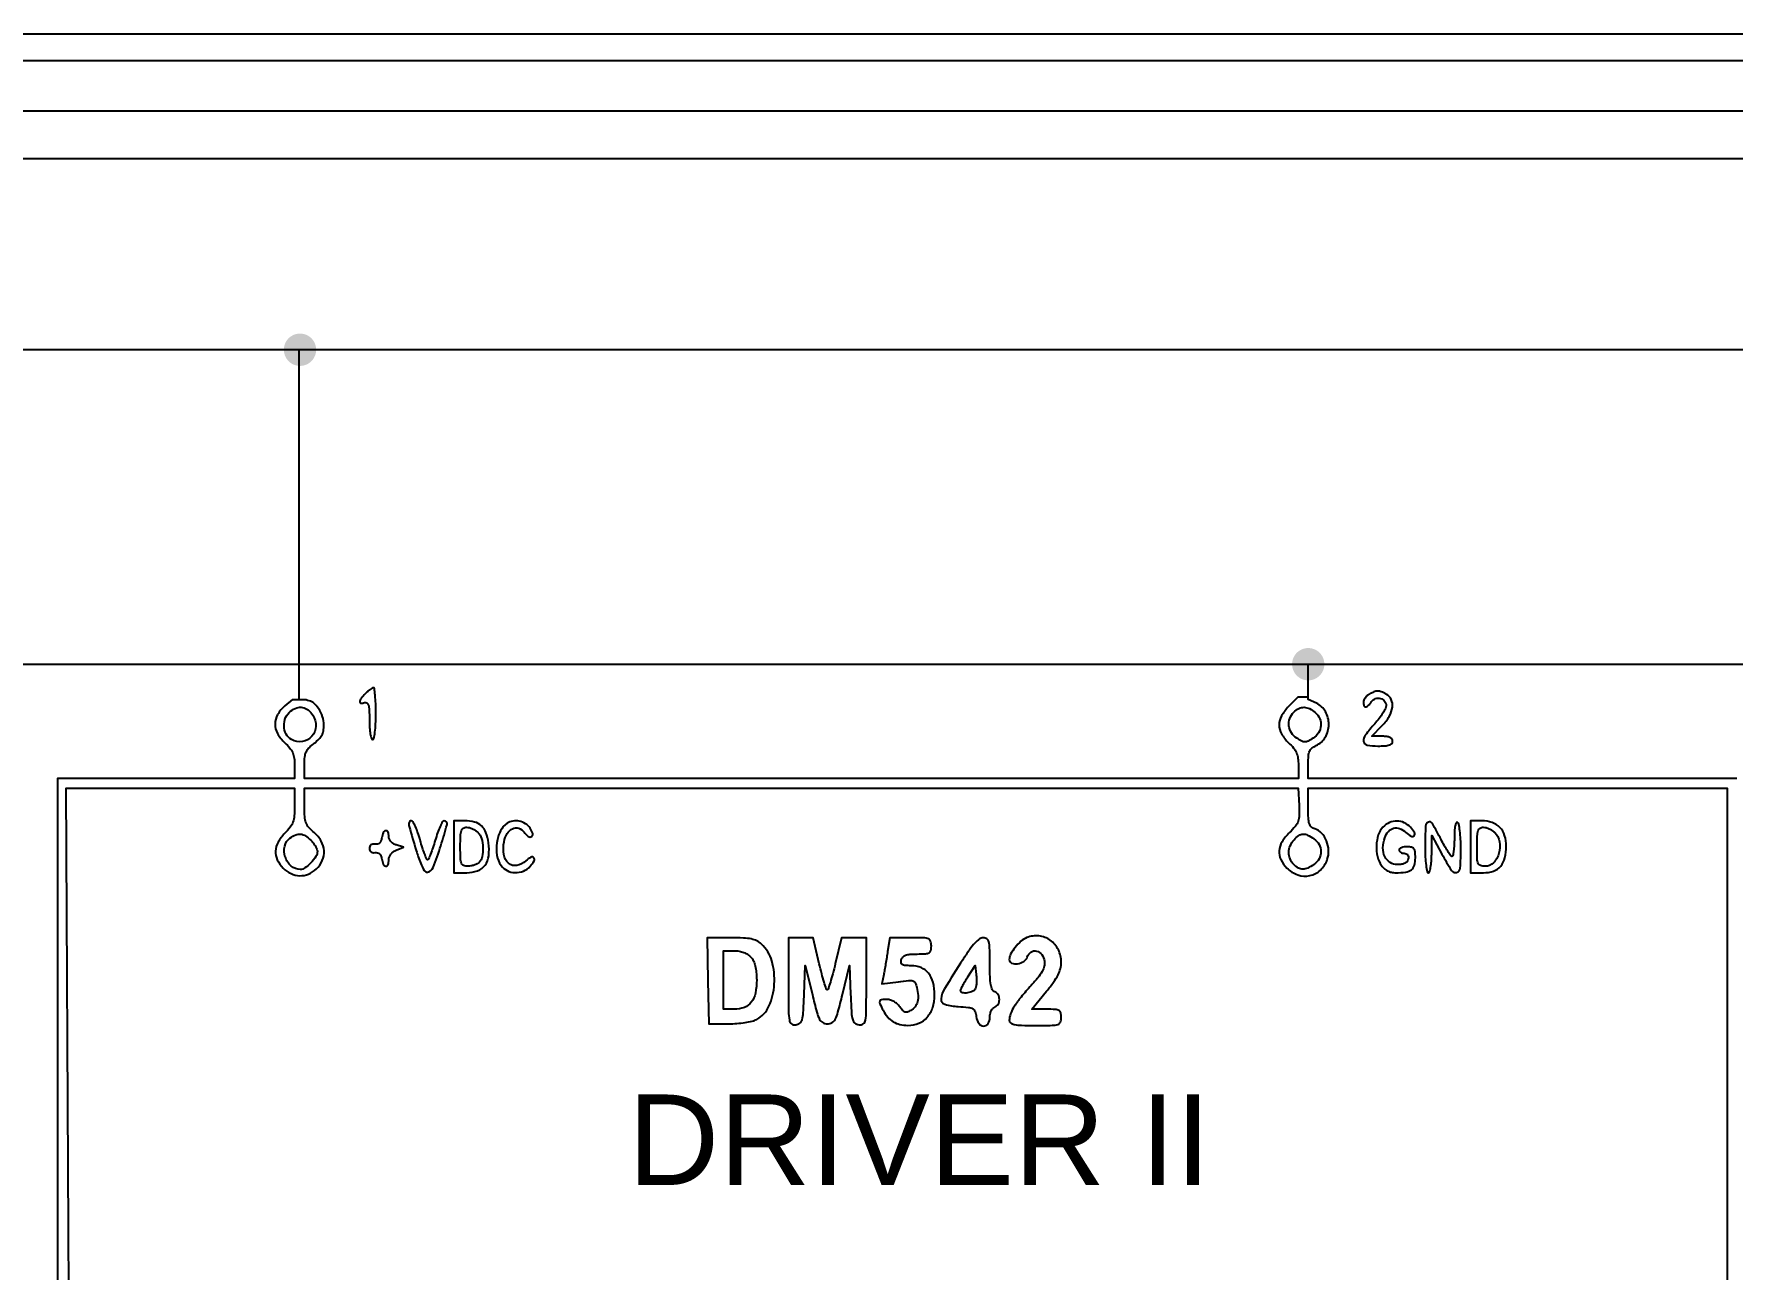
# Model space of a CAD drawing. Header units: millimetres. Extents: x 42961 to 43381, y 28224 to 28521.
# Drawn here: x 43203.65 to 43250.6, y 28359.36 to 28393.5 of the extents above; entities that cross this region are included whole.
import ezdxf

# ---------------------------------------------------------------- set-up
doc = ezdxf.new("R2010")
doc.units = ezdxf.units.MM
doc.layers.add('PDF_Rellenos sólidos', color=1, linetype='Continuous')
doc.styles.get("Standard").update_dxf_attribs({"font": 'arial.ttf'})

msp = doc.modelspace()

# ---------------------------------------------------------------- hatches: boundary and pattern name
at = {"layer": 'PDF_Rellenos sólidos', "true_color": 0x800000, "transparency": 33554559}
msp.add_hatch(color=16, dxfattribs=at).paths.add_polyline_path([(43211.456, 28384.771, 0.414668), (43211.01, 28385.217), (43211.01, 28385.217, 0.414668), (43210.564, 28384.771), (43210.564, 28384.771, 0.414668), (43211.01, 28384.324), (43211.01, 28384.324, 0.414668)])
at = {"layer": 'PDF_Rellenos sólidos', "transparency": 33554559}
msp.add_hatch(color=0, dxfattribs=at).paths.add_polyline_path([(43239.331, 28376.078, 0.414668), (43238.885, 28376.525), (43238.885, 28376.525, 0.414668), (43238.439, 28376.078), (43238.439, 28376.078, 0.414668), (43238.885, 28375.632), (43238.885, 28375.632, 0.414668)])

# ---------------------------------------------------------------- linework, layer by layer
at = {"color": 30}
for p, q in [((43096.689, 28393.499), (43279.596, 28393.499)), ((43094.142, 28392.767), (43275.911, 28392.767)), ((43091.595, 28391.377), (43273.3, 28391.377)), ((43089.049, 28390.055), (43270.572, 28390.055))]:
    msp.add_line(p, q, dxfattribs=at)
at = {"color": 1}
for p, q in [((43298.268, 28384.77), (43039.802, 28384.77)), ((43210.991, 28375.1), (43210.991, 28384.77))]:
    msp.add_line(p, q, dxfattribs=at)
for p, q in [((43067.696, 28376.078), (43326.024, 28376.078)), ((43238.885, 28375.102), (43238.885, 28376.078)), ((43210.8, 28375.1), (43211.182, 28375.1)), ((43238.609, 28375.173), (43238.885, 28375.173))]:
    msp.add_line(p, q)
for points in [[(43210.8, 28375.1), (43210.593, 28374.925, 0.084536), (43210.39, 28374.686, 0.134286), (43210.319, 28374.428, 0.129644), (43210.389, 28374.164, 0.07608), (43210.593, 28373.906, -0.033131), (43210.728, 28373.762, -0.069335), (43210.808, 28373.631, -0.069397), (43210.849, 28373.483, -0.033242), (43210.862, 28373.286), (43210.862, 28372.918), (43207.584, 28372.918), (43204.305, 28372.918), (43204.306, 28347.157), (43204.307, 28321.396), (43221.161, 28321.336, 0.000121), (43228.084, 28321.314, 0.000124), (43234.949, 28321.294, 0.00012), (43240.906, 28321.28, 0.000523), (43244.432, 28321.277), (43250.848, 28321.277)], [(43238.609, 28375.173), (43238.344, 28374.908, 0.066978), (43238.146, 28374.648, 0.1302), (43238.08, 28374.398, 0.133545), (43238.147, 28374.153, 0.072225), (43238.344, 28373.906, -0.033131), (43238.479, 28373.762, -0.069335), (43238.559, 28373.631, -0.069397), (43238.601, 28373.483, -0.033242), (43238.614, 28373.286), (43238.614, 28372.918), (43224.873, 28372.918), (43211.131, 28372.918), (43211.131, 28373.305, -0.026538), (43211.143, 28373.519, -0.081312), (43211.181, 28373.658, -0.089495), (43211.259, 28373.77, -0.036633), (43211.401, 28373.892, 0.036256), (43211.533, 28374.006, 0.07611), (43211.614, 28374.115, 0.079301), (43211.656, 28374.24, 0.042226), (43211.67, 28374.403, 0.08336), (43211.632, 28374.628, 0.064383), (43211.521, 28374.851, 0.069973), (43211.372, 28375.018, 0.177198), (43211.221, 28375.074, -0.302029), (43211.182, 28375.1, -0.00127)], [(43250.738, 28372.918), (43244.811, 28372.918), (43238.883, 28372.918), (43238.883, 28373.324, -0.019123), (43238.892, 28373.547, -0.083568), (43238.923, 28373.675, -0.121394), (43238.988, 28373.76, -0.062602), (43239.103, 28373.831, 0.155866), (43239.358, 28374.062, 0.130361), (43239.454, 28374.415, 0.131106), (43239.362, 28374.768, 0.158323), (43239.11, 28374.999), (43238.885, 28375.102), (43238.885, 28375.173)], [(43204.634, 28354.834, 0.000386), (43204.61, 28360.457), (43204.548, 28372.649), (43207.705, 28372.649), (43210.862, 28372.649), (43210.862, 28372.162, -0.01903), (43210.851, 28371.886, -0.066609), (43210.815, 28371.713, -0.078121), (43210.737, 28371.57, -0.03286), (43210.593, 28371.405, 0.066673), (43210.404, 28371.158, 0.117579), (43210.332, 28370.913, 0.126256), (43210.38, 28370.674, 0.083687), (43210.544, 28370.444, 0.084831), (43210.761, 28370.29, 0.105261), (43211.002, 28370.232, 0.106723), (43211.244, 28370.277, 0.089309), (43211.462, 28370.419, 0.10196), (43211.627, 28370.653, 0.118413), (43211.674, 28370.921, 0.113931), (43211.595, 28371.189, 0.089296), (43211.401, 28371.423, -0.036438), (43211.253, 28371.567, -0.092878), (43211.176, 28371.695, -0.072606), (43211.141, 28371.86, -0.01631), (43211.131, 28372.149), (43211.131, 28372.649), (43224.868, 28372.649), (43238.604, 28372.649), (43238.631, 28372.177, -0.018282), (43238.637, 28371.897, -0.080787), (43238.608, 28371.736, -0.090436), (43238.531, 28371.6, -0.026158), (43238.367, 28371.424, 0.063299), (43238.162, 28371.17, 0.120019), (43238.082, 28370.921, 0.131486), (43238.128, 28370.679, 0.084004), (43238.295, 28370.444, 0.113078), (43238.597, 28370.255, 0.136451), (43238.93, 28370.234, 0.139087), (43239.222, 28370.387, 0.11934), (43239.411, 28370.679, 0.095971), (43239.447, 28370.933, 0.085609), (43239.39, 28371.193, 0.090771), (43239.253, 28371.406, 0.128827), (43239.064, 28371.526, -0.112701), (43238.97, 28371.581, -0.130118), (43238.916, 28371.669, -0.063565), (43238.889, 28371.821, -0.010769), (43238.883, 28372.116), (43238.883, 28372.649), (43244.676, 28372.649), (43250.469, 28372.649), (43250.469, 28361.871), (43250.469, 28351.094)]]:
    msp.add_lwpolyline(points, format="xyb")
for points in [[(43212.815, 28375.263, 0.029178), (43212.7, 28375.131, 0.143717), (43212.664, 28375.04, 0.427221), (43212.698, 28375.001, 0.103625), (43212.793, 28375.016, -0.228754), (43212.859, 28375.011, -0.193975), (43212.902, 28374.955, -0.05944), (43212.923, 28374.818, -0.008451), (43212.928, 28374.532, 0.015524), (43212.934, 28374.325, 0.025983), (43212.954, 28374.152, 0.024203), (43212.982, 28374.023, 0.339177), (43213.017, 28373.996, 0.358912), (43213.055, 28374.027, 0.01702), (43213.082, 28374.198, 0.020476), (43213.101, 28374.427, 0.010616), (43213.107, 28374.714, 0.008797), (43213.102, 28374.99, 0.014747), (43213.087, 28375.22, 0.008472), (43213.067, 28375.406, 0.399939), (43213.04, 28375.428, 0.117913), (43213.004, 28375.416, 0.021086), (43212.946, 28375.377, 0.021743), (43212.88, 28375.324, 0.018123)], [(43240.567, 28375.246, 0.055942), (43240.507, 28375.201, 0.050884), (43240.456, 28375.143, 0.054217), (43240.421, 28375.081, 0.100292), (43240.41, 28375.024, 0.083831), (43240.426, 28374.93, 0.342828), (43240.471, 28374.9, 0.18138), (43240.541, 28374.933, 0.034233), (43240.634, 28375.043, -0.147038), (43240.747, 28375.129, -0.158345), (43240.885, 28375.135, -0.165931), (43240.996, 28375.059, -0.161471), (43241.039, 28374.93, -0.118689), (43241.02, 28374.851, -0.022847), (43240.946, 28374.723, -0.023163), (43240.845, 28374.577, -0.019542), (43240.724, 28374.433, 0.021853), (43240.461, 28374.115, 0.200601), (43240.417, 28373.944, 0.320917), (43240.514, 28373.844, 0.046052), (43240.814, 28373.816, 0.016668), (43241.009, 28373.823, 0.063857), (43241.128, 28373.846, 0.12648), (43241.194, 28373.888, 0.188641), (43241.218, 28373.951, 0.156845), (43241.199, 28374.01, 0.128116), (43241.148, 28374.053, 0.079908), (43241.06, 28374.078, 0.02997), (43240.931, 28374.086), (43240.644, 28374.086), (43240.931, 28374.382, 0.059425), (43241.126, 28374.637, 0.100981), (43241.213, 28374.89, 0.138599), (43241.182, 28375.103, 0.16608), (43241.044, 28375.25, 0.02898), (43240.902, 28375.316, 0.096286), (43240.802, 28375.335, 0.098711), (43240.702, 28375.314, 0.031359)], [(43211.367, 28374.666, -0.156503), (43211.45, 28374.365, -0.171828), (43211.337, 28374.086, -0.175681), (43211.077, 28373.943, -0.162654), (43210.776, 28373.994, -0.150278), (43210.628, 28374.143, -0.113261), (43210.569, 28374.368, -0.108608), (43210.613, 28374.603, -0.128982), (43210.751, 28374.782, -0.083369), (43210.919, 28374.872, -0.128181), (43211.083, 28374.883, -0.124957), (43211.234, 28374.813, -0.077016)], [(43239.078, 28374.745, -0.105264), (43239.203, 28374.573, -0.125679), (43239.236, 28374.375, -0.12476), (43239.17, 28374.185, -0.102837), (43239.018, 28374.033, -0.024542), (43238.88, 28373.952, -0.121059), (43238.793, 28373.93, -0.121059), (43238.706, 28373.952, -0.024542), (43238.569, 28374.033, -0.10464), (43238.419, 28374.183, -0.115118), (43238.35, 28374.376, -0.116628), (43238.374, 28374.578, -0.109496), (43238.485, 28374.753, -0.081006), (43238.625, 28374.854, -0.119245), (43238.773, 28374.887, -0.113189), (43238.924, 28374.85, -0.068122)], [(43214.029, 28371.593, 0.004337), (43214.222, 28370.932, 0.022624), (43214.347, 28370.574, 0.039482), (43214.447, 28370.374, 0.315165), (43214.536, 28370.334, 0.256783), (43214.69, 28370.462, 0.015024), (43214.903, 28371.056, 0.015046), (43215.075, 28371.648, 0.490748), (43214.996, 28371.751, 0.272856), (43214.953, 28371.725, 0.018211), (43214.886, 28371.592, 0.022204), (43214.815, 28371.418, 0.014464), (43214.747, 28371.212, -0.008416), (43214.683, 28371.005, -0.013414), (43214.62, 28370.831, -0.007231), (43214.563, 28370.69, -0.30015), (43214.536, 28370.673, -0.305026), (43214.511, 28370.69, -0.007364), (43214.455, 28370.831, -0.013575), (43214.395, 28371.005, -0.008497), (43214.334, 28371.212, 0.016127), (43214.269, 28371.418, 0.024577), (43214.199, 28371.592, 0.021646), (43214.131, 28371.724, 0.26877), (43214.084, 28371.751, 0.177663), (43214.05, 28371.738, 0.132668), (43214.027, 28371.704, 0.095674), (43214.019, 28371.654, 0.058385)], [(43215.263, 28371.032), (43215.263, 28370.314), (43215.62, 28370.314, 0.089563), (43215.921, 28370.368, 0.147205), (43216.126, 28370.523, 0.129408), (43216.227, 28370.783, 0.061938), (43216.223, 28371.143, 0.056844), (43216.152, 28371.424, 0.117761), (43216.026, 28371.61, 0.122195), (43215.833, 28371.716, 0.063856), (43215.56, 28371.751), (43215.263, 28371.751)], [(43216.736, 28371.682, 0.133139), (43216.55, 28371.469, 0.07814), (43216.451, 28371.145, 0.076195), (43216.455, 28370.796, 0.11235), (43216.57, 28370.513, 0.125725), (43216.735, 28370.372, 0.109266), (43216.956, 28370.317, 0.105564), (43217.186, 28370.361, 0.110119), (43217.374, 28370.494, 0.05132), (43217.481, 28370.64, 0.31123), (43217.474, 28370.728, 0.366865), (43217.395, 28370.744, 0.055917), (43217.254, 28370.642, -0.135726), (43217.001, 28370.515, -0.23268), (43216.776, 28370.575, -0.176317), (43216.644, 28370.815, -0.085119), (43216.65, 28371.171, -0.090165), (43216.735, 28371.395, -0.145252), (43216.885, 28371.531, -0.190194), (43217.056, 28371.544, -0.160435), (43217.204, 28371.438, 0.071439), (43217.322, 28371.317, 0.321417), (43217.415, 28371.314, 0.337005), (43217.444, 28371.4, 0.073081), (43217.37, 28371.549, 0.100152), (43217.242, 28371.67, 0.088711), (43217.073, 28371.738, 0.090315), (43216.893, 28371.743, 0.109191)], [(43240.949, 28371.571, 0.120889), (43240.822, 28371.362, 0.066738), (43240.771, 28371.067, 0.065138), (43240.8, 28370.759, 0.097419), (43240.909, 28370.513, 0.061584), (43240.985, 28370.429, 0.062001), (43241.079, 28370.366, 0.060882), (43241.188, 28370.327, 0.055769), (43241.306, 28370.314, 0.033276), (43241.582, 28370.332, 0.130673), (43241.738, 28370.397, 0.167029), (43241.82, 28370.52, 0.064085), (43241.847, 28370.727, 0.022931), (43241.839, 28370.897, 0.136666), (43241.808, 28370.979, 0.186049), (43241.744, 28371.02, 0.050044), (43241.622, 28371.032, 0.038131), (43241.536, 28371.026, 0.057076), (43241.464, 28371.006, 0.074992), (43241.414, 28370.977, 0.226478), (43241.398, 28370.942, 0.154938), (43241.409, 28370.908, 0.097747), (43241.439, 28370.879, 0.080104), (43241.485, 28370.859, 0.06169), (43241.539, 28370.853, -0.099527), (43241.595, 28370.841, -0.140654), (43241.634, 28370.81, -0.127566), (43241.653, 28370.76, -0.074582), (43241.65, 28370.695, -0.111601), (43241.62, 28370.626, -0.112544), (43241.562, 28370.576, -0.08406), (43241.475, 28370.547, -0.038078), (43241.354, 28370.538, -0.142285), (43241.147, 28370.598, -0.140962), (43241.003, 28370.76, -0.11665), (43240.951, 28371.002, -0.07991), (43241.001, 28371.278, -0.090525), (43241.102, 28371.456, -0.155666), (43241.245, 28371.546, -0.156745), (43241.412, 28371.536, -0.092121), (43241.585, 28371.43, 0.052207), (43241.731, 28371.323, 0.353643), (43241.813, 28371.336, 0.329288), (43241.822, 28371.422, 0.050343), (43241.713, 28371.57, 0.099172), (43241.54, 28371.698, 0.110223), (43241.339, 28371.743, 0.107314), (43241.133, 28371.699, 0.089865)], [(43243.374, 28371.032), (43243.374, 28370.314), (43243.728, 28370.314, 0.082629), (43244.008, 28370.36, 0.133735), (43244.206, 28370.495, 0.119478), (43244.323, 28370.724, 0.058463), (43244.362, 28371.052, 0.077548), (43244.316, 28371.344, 0.114918), (43244.184, 28371.566, 0.117665), (43243.97, 28371.703, 0.08396), (43243.688, 28371.751), (43243.374, 28371.751)], [(43211.311, 28371.212, -0.033666), (43211.38, 28371.133, -0.032922), (43211.438, 28371.045, -0.034745), (43211.478, 28370.962, -0.095343), (43211.491, 28370.897, -0.146868), (43211.449, 28370.759, -0.046137), (43211.312, 28370.588, -0.045999), (43211.147, 28370.446, -0.156051), (43211.014, 28370.403, -0.18424), (43210.765, 28370.498, -0.133154), (43210.602, 28370.749, -0.132774), (43210.588, 28371.049, -0.182983), (43210.733, 28371.272, -0.057513), (43210.891, 28371.362, -0.127089), (43211.028, 28371.382, -0.121178), (43211.161, 28371.334, -0.049782)], [(43213.271, 28371.279, -0.05463), (43213.248, 28371.192, -0.114034), (43213.21, 28371.134, -0.136537), (43213.155, 28371.105, -0.095489), (43213.085, 28371.103, 0.07752), (43213.021, 28371.104, 0.124013), (43212.971, 28371.084, 0.134741), (43212.939, 28371.043, 0.099935), (43212.928, 28370.987, 0.099935), (43212.939, 28370.931, 0.134741), (43212.971, 28370.891, 0.124013), (43213.021, 28370.87, 0.07752), (43213.085, 28370.871, -0.095489), (43213.155, 28370.869, -0.136537), (43213.21, 28370.84, -0.114034), (43213.248, 28370.782, -0.05463), (43213.271, 28370.695, 0.065928), (43213.311, 28370.55, 0.273219), (43213.382, 28370.498, 0.353012), (43213.445, 28370.539, 0.07839), (43213.466, 28370.676, -0.093249), (43213.481, 28370.754, -0.070074), (43213.524, 28370.83, -0.066325), (43213.589, 28370.895, -0.066907), (43213.669, 28370.941), (43213.871, 28371.023), (43213.669, 28371.083, -0.067128), (43213.589, 28371.119, -0.072989), (43213.524, 28371.174, -0.078959), (43213.481, 28371.241, -0.102252), (43213.466, 28371.312, 0.086744), (43213.444, 28371.44, 0.362558), (43213.382, 28371.477, 0.253566), (43213.311, 28371.421, 0.067553)], [(43215.93, 28371.43, -0.129336), (43216.027, 28371.263, -0.057735), (43216.067, 28371.011, -0.05807), (43216.048, 28370.76, -0.1495), (43215.963, 28370.601, -0.075503), (43215.907, 28370.56, -0.038434), (43215.826, 28370.525, -0.037078), (43215.736, 28370.501, -0.045545), (43215.649, 28370.493, -0.090335), (43215.534, 28370.514, -0.214287), (43215.473, 28370.574, -0.084003), (43215.447, 28370.704, -0.007708), (43215.442, 28371.032, -0.00868), (43215.448, 28371.339, -0.06918), (43215.472, 28371.479, -0.180483), (43215.525, 28371.546, -0.137241), (43215.616, 28371.571, -0.066533), (43215.692, 28371.561, -0.039086), (43215.779, 28371.53, -0.038394), (43215.863, 28371.484, -0.052522)], [(43239.043, 28371.252, -0.113622), (43239.184, 28371.094, -0.127494), (43239.236, 28370.897, -0.127494), (43239.184, 28370.701, -0.113622), (43239.043, 28370.543, -0.039632), (43238.87, 28370.442, -0.114228), (43238.736, 28370.411, -0.133388), (43238.615, 28370.444, -0.063235), (43238.485, 28370.545, -0.10024), (43238.384, 28370.697, -0.099518), (43238.35, 28370.877, -0.095846), (43238.388, 28371.062, -0.085798), (43238.493, 28371.227, -0.054337), (43238.623, 28371.343, -0.144416), (43238.739, 28371.383, -0.126875), (43238.868, 28371.355, -0.037671)], [(43242.116, 28371.04, 0.010478), (43242.122, 28370.749, 0.020296), (43242.142, 28370.518, 0.016788), (43242.169, 28370.344, 0.359532), (43242.206, 28370.314, 0.335314), (43242.241, 28370.34, 0.025001), (43242.27, 28370.465, 0.026666), (43242.291, 28370.632, 0.016354), (43242.298, 28370.83), (43242.301, 28371.346), (43242.581, 28370.83, 0.016804), (43242.847, 28370.376, 0.333865), (43242.989, 28370.322, 0.316124), (43243.087, 28370.444, 0.015908), (43243.104, 28370.982, 0.012539), (43243.098, 28371.242, 0.018327), (43243.078, 28371.47, 0.014001), (43243.05, 28371.654, 0.21256), (43243.014, 28371.706, 0.439638), (43242.977, 28371.695, 0.067066), (43242.949, 28371.613, 0.036506), (43242.93, 28371.468, 0.013434), (43242.925, 28371.262, -0.012677), (43242.92, 28371.071, -0.021172), (43242.905, 28370.911, -0.016728), (43242.884, 28370.788, -0.376088), (43242.857, 28370.767, -0.225384), (43242.821, 28370.788, -0.010577), (43242.741, 28370.907, -0.015714), (43242.651, 28371.057, -0.010475), (43242.557, 28371.234, 0.013236), (43242.319, 28371.678, 0.3841), (43242.206, 28371.715, 0.286192), (43242.128, 28371.601, 0.010039)], [(43244.041, 28371.43, -0.152978), (43244.175, 28371.173, -0.114266), (43244.159, 28370.851, -0.125547), (43244.008, 28370.591, -0.201234), (43243.775, 28370.493, -0.075608), (43243.648, 28370.513, -0.223398), (43243.585, 28370.57, -0.090289), (43243.558, 28370.696, -0.007401), (43243.553, 28371.032, -0.00868), (43243.559, 28371.339, -0.06918), (43243.583, 28371.479, -0.180483), (43243.636, 28371.546, -0.137241), (43243.726, 28371.571, -0.066533), (43243.803, 28371.561, -0.039086), (43243.89, 28371.53, -0.038394), (43243.974, 28371.484, -0.052522)], [(43222.288, 28367.327), (43222.313, 28366.137), (43222.861, 28366.138, 0.019728), (43223.088, 28366.147, 0.019149), (43223.315, 28366.174, 0.019464), (43223.513, 28366.213, 0.064447), (43223.637, 28366.26, 0.167319), (43223.976, 28366.625, 0.088437), (43224.124, 28367.232, 0.085272), (43224.055, 28367.875, 0.13683), (43223.769, 28368.342, 0.073799), (43223.642, 28368.43, 0.062926), (43223.488, 28368.483, 0.040049), (43223.269, 28368.51, 0.010971), (43222.922, 28368.517), (43222.263, 28368.517)], [(43224.513, 28367.299, 0.002097), (43224.517, 28366.49, 0.039976), (43224.539, 28366.238, 0.194335), (43224.601, 28366.138, 0.196445), (43224.715, 28366.109, 0.132229), (43224.828, 28366.157, 0.159425), (43224.892, 28366.253, 0.053578), (43224.925, 28366.448, 0.00479), (43224.948, 28366.946), (43224.979, 28367.754), (43225.175, 28366.946, 0.005545), (43225.298, 28366.46, 0.054065), (43225.374, 28366.262, 0.14754), (43225.462, 28366.171, 0.128016), (43225.591, 28366.137, 0.128016), (43225.72, 28366.171, 0.14754), (43225.808, 28366.262, 0.054065), (43225.884, 28366.46, 0.005545), (43226.007, 28366.946), (43226.203, 28367.754), (43226.234, 28366.946, 0.00479), (43226.257, 28366.448, 0.053578), (43226.29, 28366.253, 0.159425), (43226.354, 28366.157, 0.132229), (43226.467, 28366.109, 0.196445), (43226.581, 28366.138, 0.194335), (43226.643, 28366.238, 0.039976), (43226.665, 28366.49, 0.002097), (43226.669, 28367.299), (43226.669, 28368.517), (43226.325, 28368.517), (43225.981, 28368.517), (43225.81, 28367.799, -0.006675), (43225.74, 28367.523, -0.010815), (43225.673, 28367.291, -0.004721), (43225.611, 28367.099, -0.322552), (43225.585, 28367.08, -0.324993), (43225.559, 28367.099, -0.004761), (43225.498, 28367.291, -0.010873), (43225.433, 28367.523, -0.006705), (43225.366, 28367.799), (43225.202, 28368.517), (43224.858, 28368.517), (43224.513, 28368.517)], [(43227.256, 28368.136, -0.002298), (43227.23, 28367.971, -0.00176), (43227.2, 28367.791, -0.001779), (43227.172, 28367.622, -0.004214), (43227.149, 28367.497), (43227.099, 28367.241), (43227.554, 28367.303, -0.009528), (43227.837, 28367.337, -0.102082), (43227.952, 28367.325, -0.200968), (43228.017, 28367.269, -0.055867), (43228.065, 28367.14, -0.044191), (43228.099, 28366.925, -0.082913), (43228.082, 28366.749, -0.100211), (43228.014, 28366.611, -0.09244), (43227.895, 28366.506, -0.056662), (43227.804, 28366.465, -0.161712), (43227.735, 28366.465, -0.130658), (43227.671, 28366.508, -0.031892), (43227.592, 28366.609, 0.061463), (43227.523, 28366.688, 0.051524), (43227.433, 28366.753, 0.053011), (43227.335, 28366.796, 0.077825), (43227.242, 28366.811, 0.029401), (43227.09, 28366.802, 0.282708), (43227.042, 28366.764, 0.19754), (43227.044, 28366.691, 0.015108), (43227.132, 28366.513, 0.052695), (43227.26, 28366.324, 0.081022), (43227.41, 28366.196, 0.081287), (43227.592, 28366.122, 0.053389), (43227.818, 28366.095, 0.10097), (43228.116, 28366.153, 0.114413), (43228.352, 28366.322, 0.105535), (43228.503, 28366.59, 0.075562), (43228.555, 28366.932, 0.059167), (43228.513, 28367.281, 0.109691), (43228.388, 28367.536, 0.127832), (43228.183, 28367.691, 0.097511), (43227.906, 28367.745, -0.018183), (43227.74, 28367.751, -0.117006), (43227.661, 28367.776, -0.233249), (43227.63, 28367.825, -0.093102), (43227.635, 28367.907, -0.121959), (43227.678, 28367.984, -0.119178), (43227.752, 28368.034, -0.070017), (43227.873, 28368.061, -0.018875), (43228.071, 28368.068, 0.013387), (43228.304, 28368.075, 0.11672), (43228.403, 28368.104, 0.20847), (43228.45, 28368.167, 0.057656), (43228.465, 28368.293, 0.07702), (43228.445, 28368.422, 0.226657), (43228.385, 28368.486, 0.086634), (43228.254, 28368.513, 0.006522), (43227.889, 28368.517), (43227.313, 28368.517)], [(43229.333, 28367.911, 0.005991), (43228.831, 28367.107, 0.112609), (43228.737, 28366.826, 0.359649), (43228.836, 28366.678, 0.057485), (43229.206, 28366.614, -0.011259), (43229.491, 28366.591, -0.100087), (43229.611, 28366.553, -0.183206), (43229.673, 28366.481, -0.057535), (43229.706, 28366.339, 0.120203), (43229.774, 28366.154, 0.235597), (43229.908, 28366.078, 0.275454), (43230.032, 28366.143, 0.137826), (43230.082, 28366.32, -0.055002), (43230.092, 28366.411, -0.057561), (43230.121, 28366.496, -0.06413), (43230.165, 28366.562, -0.125259), (43230.216, 28366.599, 0.17019), (43230.311, 28366.68, 0.133304), (43230.347, 28366.811, 0.133304), (43230.311, 28366.942, 0.17019), (43230.216, 28367.023, -0.196231), (43230.15, 28367.085, -0.064281), (43230.11, 28367.215, -0.034962), (43230.088, 28367.432, -0.008188), (43230.082, 28367.796, 0.005304), (43230.077, 28368.23, 0.055961), (43230.054, 28368.405, 0.177311), (43229.999, 28368.486, 0.157283), (43229.901, 28368.517, 0.159378), (43229.798, 28368.484, 0.046318), (43229.671, 28368.371, 0.033041), (43229.519, 28368.186, 0.012864)], [(43231.102, 28368.52, 0.08298), (43230.942, 28368.421, 0.044227), (43230.781, 28368.251, 0.044258), (43230.658, 28368.064, 0.124068), (43230.62, 28367.914, 0.30464), (43230.685, 28367.818, 0.132904), (43230.844, 28367.798, 0.103218), (43231.021, 28367.862, 0.179774), (43231.116, 28367.984, -0.169142), (43231.219, 28368.121, -0.210765), (43231.374, 28368.149, -0.177059), (43231.52, 28368.051, -0.130085), (43231.592, 28367.869, -0.086391), (43231.584, 28367.728, -0.067944), (43231.529, 28367.584, -0.046026), (43231.416, 28367.417, -0.015482), (43231.223, 28367.195, 0.013723), (43230.944, 28366.877, 0.033281), (43230.761, 28366.624, 0.046002), (43230.655, 28366.414, 0.094125), (43230.62, 28366.233, 0.243751), (43230.657, 28366.162, 0.105683), (43230.758, 28366.119, 0.041637), (43230.954, 28366.098, 0.006706), (43231.339, 28366.093, 0.004478), (43231.807, 28366.097, 0.071364), (43231.963, 28366.122, 0.227396), (43232.033, 28366.187, 0.093656), (43232.057, 28366.317, 0.058762), (43232.043, 28366.443, 0.210531), (43231.994, 28366.507, 0.114365), (43231.894, 28366.535, 0.012634), (43231.652, 28366.542), (43231.247, 28366.542), (43231.652, 28367.039, 0.015495), (43231.846, 28367.292, 0.037994), (43231.968, 28367.493, 0.051219), (43232.035, 28367.667, 0.066336), (43232.057, 28367.837, 0.1141), (43231.977, 28368.184, 0.124673), (43231.754, 28368.448, 0.128652), (43231.439, 28368.568, 0.125809)], [(43223.477, 28367.982, -0.074037), (43223.548, 28367.876, -0.048467), (43223.597, 28367.738, -0.03942), (43223.626, 28367.564, -0.022163), (43223.636, 28367.35, -0.048624), (43223.6, 28366.983, -0.115191), (43223.488, 28366.735, -0.141013), (43223.295, 28366.592, -0.089577), (43223.017, 28366.542), (43222.717, 28366.542), (43222.717, 28367.35), (43222.717, 28368.158), (43223.017, 28368.158, -0.044361), (43223.152, 28368.146, -0.047018), (43223.28, 28368.111, -0.049954), (43223.391, 28368.055, -0.067683)], [(43229.687, 28367.118, -0.195608), (43229.612, 28367.038, -0.07215), (43229.461, 28366.993, -0.086782), (43229.323, 28366.997, -0.357436), (43229.274, 28367.058, -0.110892), (43229.283, 28367.099, -0.009191), (43229.333, 28367.198, -0.011923), (43229.397, 28367.314, -0.008912), (43229.474, 28367.44), (43229.674, 28367.754), (43229.705, 28367.499, -0.021874), (43229.713, 28367.393, -0.020005), (43229.712, 28367.282, -0.020466), (43229.704, 28367.184, -0.05944)]]:
    msp.add_lwpolyline(points, format="xyb", close=True)

# ---------------------------------------------------------------- texts
at = {"insert": (43214.257, 28372.52), "char_height": 2.5, "attachment_point": 1}
msp.add_mtext_dynamic_manual_height_columns('\\P\\P      DRIVER II', width=25.26335, gutter_width=12.5, heights=[16.594], dxfattribs=at)

doc.saveas('drawing.dxf')
